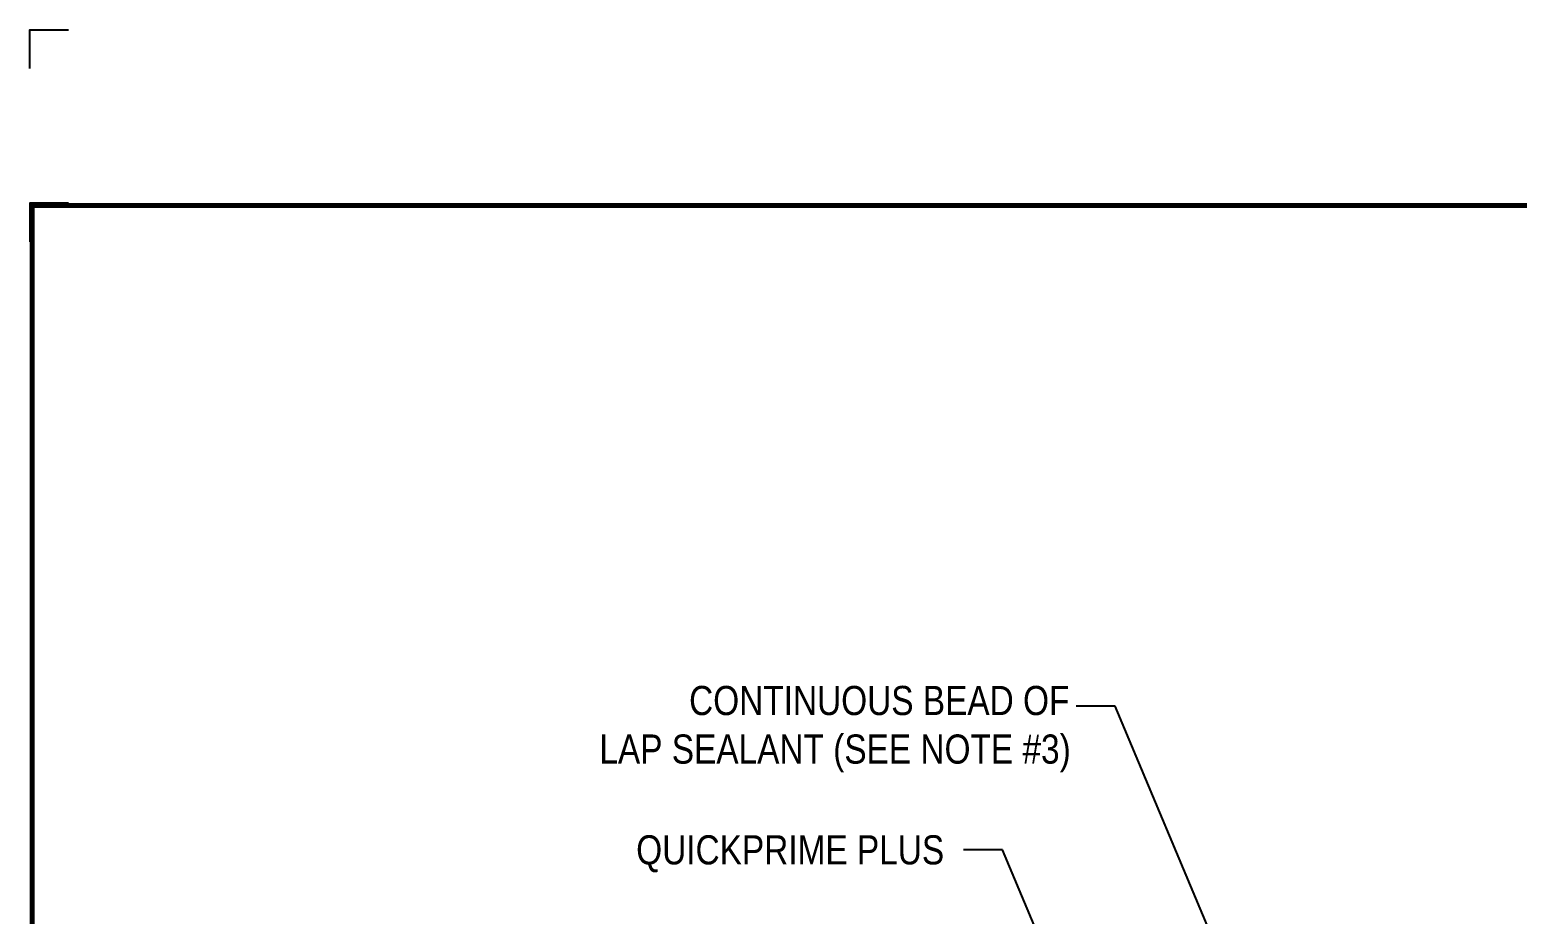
# Model space of a CAD drawing. Header units: inches. Extents: x 233.4 to 253.5, y -206.2 to -189.4.
# Drawn here: x 233.45 to 243.01, y -195.13 to -189.44 of the extents above; entities that cross this region are included whole.
import ezdxf
from ezdxf.enums import TextEntityAlignment as Align

# ---------------------------------------------------------------- set-up
doc = ezdxf.new("R2010")
doc.units = ezdxf.units.IN
doc.header["$MEASUREMENT"] = 0
doc.layers.get('0').update_dxf_attribs({"linetype": 'CONTINUOUS'})
doc.layers.get('DEFPOINTS').update_dxf_attribs({"linetype": 'CONTINUOUS'})
for name, color, linetype in [('FSBP-ANNO-NOTE', 7, 'CONTINUOUS'), ('FSBP-TTLB-BORDER', 7, 'CONTINUOUS'), ('FSBP-TTLB-TEXT', 7, 'CONTINUOUS')]:
    doc.layers.add(name, color=color, linetype=linetype)
doc.styles.add('FSBP_ARIAL', font='arial.ttf')
doc.styles.add('FSBP_ARIAL_BOLD', font='')
doc.styles.add('FSBP_ARIAL_NAR', font='ARIALN.TTF')
doc.styles.get('FSBP_ARIAL_BOLD').set_extended_font_data('Arial Black')
doc.dimstyles.new('FSBP-LEADER', dxfattribs={"dimtxt": 0.1875, "dimasz": 0.25, "dimexe": 0.0625, "dimexo": 0.125, "dimgap": 0.125, "dimtad": 0, "dimtih": 1, "dimtoh": 1, "dimdec": 4, "dimzin": 0, "dimdsep": 46, "dimlunit": 4, "dimtxsty": 'FSBP_ARIAL_NAR', "dimcen": 0.09375, "dimclrd": 256, "dimclre": 256, "dimclrt": 256, "dimadec": 0, "dimazin": 0, "dimtfac": 1, "dimtdec": 4, "dimtofl": 0, "dimtmove": 0, "dimatfit": 3, "dimfxl": 1, "dimtolj": 1, "dimtzin": 0, "dimlwd": -1, "dimlwe": -1, "dimarcsym": 0})

# ---------------------------------------------------------------- blocks, each defined once
blk = doc.blocks.new('TTLB-EPDM_1')
at = {"layer": 'DEFPOINTS', "linetype": 'Continuous', "ltscale": 1.75}
blk.add_lwpolyline([(-0.015625, 13.88083333333333), (-0.015625, 14.13083333333333), (0.234375, 14.13083333333333)], dxfattribs=at)
at = {"layer": 'DEFPOINTS', "color": 1}
blk.add_lwpolyline([(0.234375, 13.015625), (-0.015625, 13.015625), (-0.015625, 12.765625)], dxfattribs=at)
at = {"layer": 'FSBP-TTLB-BORDER', "const_width": 0.03125}
blk.add_lwpolyline([(20, 0), (20, 13), (0, 13), (0, 0)], dxfattribs=at)
at = {"layer": 'FSBP-TTLB-TEXT'}
for tag, height, style, p in [('MAXIMUM_WARRANTY', 0.1875, 'FSBP_ARIAL_BOLD', (18.03987100774941, 0.2240244307510579)), ('ACCPT_SYSTEMS', 0.21875, 'FSBP_ARIAL', (12.49438170418193, -1.125))]:
    blk.add_attdef(tag, text='', height=height, dxfattribs=dict(at, style=style)).set_placement(p, align=Align.MIDDLE_LEFT)
for tag, height, style, p in [('DETAIL_DESCP_LINE_1', 0.21875, 'FSBP_ARIAL_BOLD', (10.33118450231211, -0.3736318192489421)), ('ISSUE_REV_DATE', 0.21875, 'FSBP_ARIAL', (16.84069633627263, -0.7282559425942452)), ('DETAIL_NUMBER', 0.4375, 'FSBP_ARIAL', (18.91941590748775, -0.8931630692489421))]:
    blk.add_attdef(tag, text='', height=height, dxfattribs=dict(at, style=style)).set_placement(p, align=Align.MIDDLE_CENTER)

msp = doc.modelspace()

# ---------------------------------------------------------------- block references
msp.add_blockref('TTLB-EPDM_1', (233.4627011304548, -203.5707045035641))

# ---------------------------------------------------------------- texts
at = {"layer": 'FSBP-ANNO-NOTE', "style": 'FSBP_ARIAL_NAR'}
msp.add_text('QUICKPRIME PLUS', height=0.1875, dxfattribs=at).set_placement((239.3281073741268, -194.7182547731058), align=Align.MIDDLE_RIGHT)
at = {"layer": 'FSBP-ANNO-NOTE', "insert": (235.7968712290494, -193.6632706399432), "char_height": 0.1875, "attachment_point": 1, "style": 'FSBP_ARIAL_NAR'}
msp.add_mtext_dynamic_manual_height_columns('\\pi1.8908;CONTINUOUS BEAD OF \\P\\pi1.3138;LAP SEALANT (SEE NOTE #3)', width=4.31728962253402, gutter_width=2.5, heights=[0.5969892251268937], dxfattribs=at)

# ---------------------------------------------------------------- leaders
at = {"layer": 'FSBP-ANNO-NOTE'}
for points in [[(241.9332685875204, -197.3768657817631), (240.4272038928033, -193.7924735231058), (240.1772038928033, -193.7924735231058)], [(240.9186302666583, -197.6111655899475), (239.7031073741268, -194.7182547731058), (239.4531073741268, -194.7182547731058)]]:
    msp.add_leader(points, dimstyle='FSBP-LEADER', dxfattribs=at)

doc.saveas('drawing.dxf')
